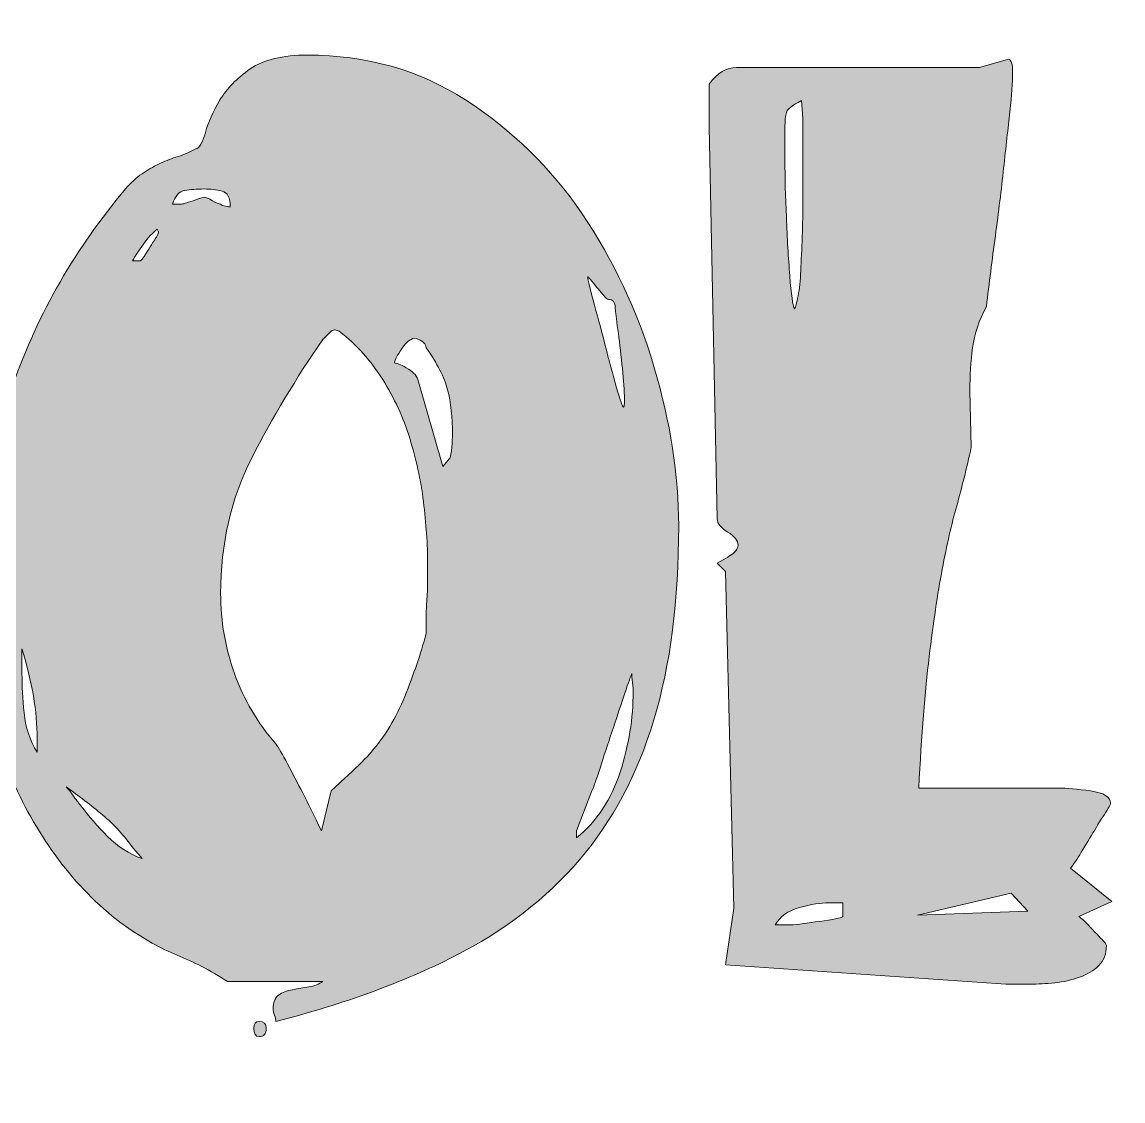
# Model space of a CAD drawing. Extents: x 433 to 591, y -185 to -10.
# Drawn here: x 491.17 to 523.99, y -76.07 to -43.93 of the extents above; entities that cross this region are included whole.
import ezdxf

# ---------------------------------------------------------------- set-up
doc = ezdxf.new("R2010")
doc.units = 0
doc.header["$MEASUREMENT"] = 0
doc.layers.add('Layer 1', color=7, linetype='Continuous', lineweight=0)

# ---------------------------------------------------------------- blocks, each defined once
blk = doc.blocks.new('Block_3')
at = {"layer": 'Layer 1', "true_color": 0x000000, "transparency": 33554687}
h = blk.add_hatch(color=18, dxfattribs=at)
h.dxf.hatch_style = 2
edge = h.paths.add_edge_path()
edge.add_spline(control_points=[(508.503, -52.07), (508.434, -51.987), (508.366, -51.905), (508.298, -51.823), (508.229, -51.741), (508.167, -51.665), (508.112, -51.597), (508.057, -51.529), (508.03, -51.508), (508.03, -51.535), (508.03, -51.59), (508.085, -51.816), (508.195, -52.213), (508.304, -52.611), (508.421, -53.05), (508.544, -53.529), (508.668, -54.01), (508.784, -54.441), (508.894, -54.825), (509.003, -55.209), (509.072, -55.401), (509.099, -55.401), (509.126, -55.401), (509.133, -55.257), (509.12, -54.969), (509.106, -54.681), (509.079, -54.352), (509.038, -53.982), (508.997, -53.612), (508.956, -53.276), (508.914, -52.974), (508.873, -52.673), (508.853, -52.495), (508.853, -52.44), (508.853, -52.275), (508.784, -52.193), (508.647, -52.193), (508.619, -52.193), (508.571, -52.152), (508.503, -52.07)], knot_values=[0, 0, 0, 0, 1, 1, 1, 2, 2, 2, 3, 3, 3, 4, 4, 4, 5, 5, 5, 6, 6, 6, 7, 7, 7, 8, 8, 8, 9, 9, 9, 10, 10, 10, 11, 11, 11, 12, 12, 12, 13, 13, 13, 13], degree=3, periodic=0)
edge = h.paths.add_edge_path()
edge.add_spline(control_points=[(509.099, -64.037), (508.99, -64.366), (508.873, -64.716), (508.75, -65.086), (508.626, -65.456), (508.51, -65.813), (508.4, -66.155), (508.29, -66.498), (508.208, -66.724), (508.154, -66.834), (508.154, -66.834), (507.701, -68.026), (507.701, -68.026), (507.701, -68.026), (507.701, -68.109), (507.701, -68.109), (507.701, -68.109), (507.701, -68.232), (507.701, -68.232), (508.304, -67.738), (508.736, -67.088), (508.997, -66.279), (509.257, -65.47), (509.387, -64.668), (509.387, -63.873), (509.387, -63.818), (509.38, -63.729), (509.367, -63.605), (509.353, -63.482), (509.346, -63.393), (509.346, -63.338), (509.291, -63.476), (509.209, -63.708), (509.099, -64.037)], knot_values=[0, 0, 0, 0, 1, 1, 1, 2, 2, 2, 3, 3, 3, 4, 4, 4, 5, 5, 5, 6, 6, 6, 7, 7, 7, 8, 8, 8, 9, 9, 9, 10, 10, 10, 11, 11, 11, 11], degree=3, periodic=0)
edge = h.paths.add_edge_path()
edge.add_spline(control_points=[(502.622, -54.229), (502.8, -54.325), (502.916, -54.441), (502.972, -54.578), (502.972, -54.578), (503.712, -57.169), (503.712, -57.169), (503.712, -57.169), (503.918, -56.922), (503.918, -56.922), (503.945, -56.868), (503.965, -56.758), (503.979, -56.593), (503.993, -56.429), (504, -56.306), (504, -56.223), (504, -55.703), (503.952, -55.257), (503.856, -54.887), (503.76, -54.517), (503.547, -54.099), (503.218, -53.632), (503.218, -53.55), (503.157, -53.475), (503.033, -53.406), (502.91, -53.338), (502.821, -53.331), (502.766, -53.386), (502.656, -53.441), (502.546, -53.557), (502.437, -53.735), (502.327, -53.914), (502.273, -54.03), (502.273, -54.085), (502.327, -54.085), (502.443, -54.133), (502.622, -54.229)], knot_values=[0, 0, 0, 0, 1, 1, 1, 2, 2, 2, 3, 3, 3, 4, 4, 4, 5, 5, 5, 6, 6, 6, 7, 7, 7, 8, 8, 8, 9, 9, 9, 10, 10, 10, 11, 11, 11, 12, 12, 12, 12], degree=3, periodic=0)
edge = h.paths.add_edge_path()
edge.add_spline(control_points=[(498.448, -73.907), (498.448, -74.072), (498.379, -74.154), (498.242, -74.154), (498.132, -74.154), (498.078, -74.072), (498.078, -73.907), (498.078, -73.77), (498.132, -73.702), (498.242, -73.702), (498.379, -73.702), (498.448, -73.77), (498.448, -73.907)], knot_values=[0, 0, 0, 0, 1, 1, 1, 2, 2, 2, 3, 3, 3, 4, 4, 4, 4], degree=3, periodic=0)
edge = h.paths.add_edge_path()
edge.add_spline(control_points=[(497.502, -63.338), (497.776, -64.106), (498.187, -64.805), (498.736, -65.436), (498.818, -65.545), (498.934, -65.744), (499.085, -66.032), (499.236, -66.32), (499.387, -66.607), (499.538, -66.895), (499.688, -67.183), (499.873, -67.56), (500.093, -68.026), (500.093, -68.026), (500.381, -66.834), (500.381, -66.834), (500.408, -66.807), (500.579, -66.649), (500.895, -66.361), (501.21, -66.073), (501.436, -65.847), (501.573, -65.682), (501.985, -65.216), (502.32, -64.661), (502.581, -64.017), (502.841, -63.373), (503.054, -62.749), (503.218, -62.145), (503.218, -62.145), (503.218, -61.693), (503.218, -61.693), (503.218, -61.501), (503.225, -61.309), (503.239, -61.117), (503.252, -60.926), (503.26, -60.734), (503.26, -60.541), (503.26, -60.541), (503.26, -60.089), (503.26, -60.089), (503.26, -59.486), (503.218, -58.862), (503.136, -58.218), (503.054, -57.574), (502.916, -56.943), (502.725, -56.326), (502.533, -55.709), (502.265, -55.127), (501.923, -54.578), (501.58, -54.03), (501.148, -53.55), (500.627, -53.139), (500.627, -53.139), (500.504, -53.098), (500.504, -53.098), (500.476, -53.098), (500.435, -53.112), (500.381, -53.139), (500.381, -53.139), (500.134, -53.386), (500.134, -53.386), (499.339, -54.537), (498.633, -55.716), (498.016, -56.922), (497.399, -58.129), (497.091, -59.472), (497.091, -60.953), (497.091, -61.775), (497.228, -62.571), (497.502, -63.338)], knot_values=[0, 0, 0, 0, 1, 1, 1, 2, 2, 2, 3, 3, 3, 4, 4, 4, 5, 5, 5, 6, 6, 6, 7, 7, 7, 8, 8, 8, 9, 9, 9, 10, 10, 10, 11, 11, 11, 12, 12, 12, 13, 13, 13, 14, 14, 14, 15, 15, 15, 16, 16, 16, 17, 17, 17, 18, 18, 18, 19, 19, 19, 20, 20, 20, 21, 21, 21, 22, 22, 22, 23, 23, 23, 23], degree=3, periodic=0)
edge = h.paths.add_edge_path()
edge.add_spline(control_points=[(496.021, -48.944), (495.857, -48.972), (495.734, -49.109), (495.651, -49.355), (495.651, -49.355), (495.816, -49.355), (495.816, -49.355), (495.816, -49.355), (495.898, -49.355), (495.898, -49.355), (495.953, -49.355), (496.076, -49.321), (496.268, -49.252), (496.46, -49.184), (496.57, -49.15), (496.597, -49.15), (496.652, -49.15), (496.734, -49.184), (496.844, -49.252), (496.953, -49.321), (497.035, -49.355), (497.091, -49.355), (497.118, -49.383), (497.166, -49.403), (497.235, -49.417), (497.303, -49.431), (497.351, -49.438), (497.379, -49.438), (497.379, -49.164), (497.296, -49.006), (497.132, -48.964), (496.967, -48.923), (496.789, -48.903), (496.597, -48.903), (496.377, -48.903), (496.186, -48.917), (496.021, -48.944)], knot_values=[0, 0, 0, 0, 1, 1, 1, 2, 2, 2, 3, 3, 3, 4, 4, 4, 5, 5, 5, 6, 6, 6, 7, 7, 7, 8, 8, 8, 9, 9, 9, 10, 10, 10, 11, 11, 11, 12, 12, 12, 12], degree=3, periodic=0)
edge = h.paths.add_edge_path()
edge.add_spline(control_points=[(494.788, -50.548), (494.65, -50.74), (494.541, -50.905), (494.459, -51.041), (494.459, -51.041), (494.623, -51.041), (494.623, -51.041), (494.623, -51.041), (494.705, -51.041), (494.705, -51.041), (494.76, -50.987), (494.842, -50.87), (494.952, -50.692), (495.061, -50.514), (495.144, -50.383), (495.199, -50.301), (495.226, -50.247), (495.24, -50.205), (495.24, -50.178), (495.24, -50.178), (495.199, -50.095), (495.199, -50.095), (495.061, -50.205), (494.925, -50.356), (494.788, -50.548)], knot_values=[0, 0, 0, 0, 1, 1, 1, 2, 2, 2, 3, 3, 3, 4, 4, 4, 5, 5, 5, 6, 6, 6, 7, 7, 7, 8, 8, 8, 8], degree=3, periodic=0)
edge = h.paths.add_edge_path()
edge.add_spline(control_points=[(493.718, -68.191), (494.02, -68.493), (494.362, -68.712), (494.747, -68.849), (494.747, -68.849), (494.5, -68.561), (494.5, -68.561), (494.225, -68.177), (493.917, -67.841), (493.574, -67.553), (493.231, -67.266), (492.868, -66.985), (492.485, -66.71), (492.539, -66.766), (492.614, -66.861), (492.711, -66.998), (492.807, -67.136), (492.882, -67.231), (492.937, -67.286), (493.156, -67.588), (493.416, -67.889), (493.718, -68.191)], knot_values=[0, 0, 0, 0, 1, 1, 1, 2, 2, 2, 3, 3, 3, 4, 4, 4, 5, 5, 5, 6, 6, 6, 7, 7, 7, 7], degree=3, periodic=0)
edge = h.paths.add_edge_path()
edge.add_spline(control_points=[(491.23, -64.51), (491.271, -64.936), (491.401, -65.326), (491.621, -65.682), (491.621, -65.682), (491.621, -65.271), (491.621, -65.271), (491.621, -64.476), (491.47, -63.585), (491.169, -62.598), (491.169, -62.598), (491.169, -63.338), (491.169, -63.338), (491.169, -63.695), (491.189, -64.085), (491.23, -64.51)], knot_values=[0, 0, 0, 0, 1, 1, 1, 2, 2, 2, 3, 3, 3, 4, 4, 4, 5, 5, 5, 5], degree=3, periodic=0)
edge = h.paths.add_edge_path()
edge.add_spline(control_points=[(497.296, -72.509), (496.775, -72.18), (496.275, -71.92), (495.795, -71.728), (495.315, -71.536), (494.801, -71.248), (494.253, -70.864), (493.54, -70.343), (492.909, -69.727), (492.361, -69.013), (491.812, -68.301), (491.347, -67.526), (490.963, -66.69), (490.579, -65.854), (490.284, -64.983), (490.079, -64.078), (489.873, -63.173), (489.77, -62.283), (489.77, -61.405), (489.77, -59.075), (490.147, -56.847), (490.901, -54.722), (491.655, -52.598), (492.772, -50.658), (494.253, -48.903), (494.418, -48.711), (494.582, -48.56), (494.747, -48.45), (494.911, -48.341), (495.076, -48.245), (495.24, -48.163), (495.405, -48.08), (495.575, -48.012), (495.754, -47.957), (495.932, -47.902), (496.131, -47.82), (496.35, -47.71), (496.46, -47.683), (496.556, -47.519), (496.638, -47.217), (496.721, -46.915), (496.864, -46.593), (497.07, -46.25), (497.276, -45.908), (497.577, -45.599), (497.975, -45.325), (498.372, -45.051), (498.941, -44.914), (499.682, -44.914), (501.436, -44.914), (503.006, -45.36), (504.391, -46.25), (505.775, -47.142), (506.933, -48.272), (507.866, -49.643), (508.797, -51.015), (509.511, -52.529), (510.004, -54.188), (510.498, -55.847), (510.744, -57.43), (510.744, -58.938), (510.744, -61.158), (510.498, -63.085), (510.004, -64.716), (509.511, -66.347), (508.77, -67.738), (507.783, -68.89), (506.796, -70.042), (505.548, -71.002), (504.041, -71.769), (502.533, -72.536), (500.764, -73.181), (498.736, -73.702), (498.736, -73.646), (498.722, -73.585), (498.695, -73.517), (498.667, -73.448), (498.653, -73.386), (498.653, -73.332), (498.653, -73.139), (498.708, -73.003), (498.818, -72.92), (498.927, -72.838), (499.065, -72.783), (499.229, -72.756), (499.394, -72.728), (499.558, -72.701), (499.723, -72.674), (499.887, -72.646), (500.024, -72.591), (500.134, -72.509), (500.134, -72.509), (497.296, -72.509), (497.296, -72.509)], knot_values=[0, 0, 0, 0, 1, 1, 1, 2, 2, 2, 3, 3, 3, 4, 4, 4, 5, 5, 5, 6, 6, 6, 7, 7, 7, 8, 8, 8, 9, 9, 9, 10, 10, 10, 11, 11, 11, 12, 12, 12, 13, 13, 13, 14, 14, 14, 15, 15, 15, 16, 16, 16, 17, 17, 17, 18, 18, 18, 19, 19, 19, 20, 20, 20, 21, 21, 21, 22, 22, 22, 23, 23, 23, 24, 24, 24, 25, 25, 25, 26, 26, 26, 27, 27, 27, 28, 28, 28, 29, 29, 29, 30, 30, 30, 31, 31, 31, 31], degree=3, periodic=0)
h = blk.add_hatch(color=18, dxfattribs=at)
h.dxf.hatch_style = 2
edge = h.paths.add_edge_path()
edge.add_spline(control_points=[(517.859, -70.535), (517.859, -70.535), (521.149, -70.412), (521.149, -70.412), (521.149, -70.412), (520.655, -69.877), (520.655, -69.877), (520.655, -69.877), (517.859, -70.535), (517.859, -70.535)], knot_values=[0, 0, 0, 0, 1, 1, 1, 2, 2, 2, 3, 3, 3, 3], degree=3, periodic=0)
edge = h.paths.add_edge_path()
edge.add_spline(control_points=[(513.911, -48.039), (513.911, -48.56), (513.924, -49.129), (513.952, -49.746), (513.979, -50.363), (514.013, -50.946), (514.055, -51.494), (514.096, -52.043), (514.143, -52.372), (514.199, -52.481), (514.226, -52.426), (514.26, -52.296), (514.301, -52.09), (514.343, -51.884), (514.369, -51.631), (514.384, -51.329), (514.397, -51.028), (514.411, -50.692), (514.425, -50.322), (514.438, -49.952), (514.445, -49.588), (514.445, -49.232), (514.445, -49.232), (514.445, -47.916), (514.445, -47.916), (514.445, -47.916), (514.445, -46.805), (514.445, -46.805), (514.445, -46.805), (514.404, -46.271), (514.404, -46.271), (514.13, -46.408), (513.979, -46.525), (513.952, -46.62), (513.924, -46.717), (513.911, -46.874), (513.911, -47.093), (513.911, -47.176), (513.911, -47.491), (513.911, -48.039)], knot_values=[0, 0, 0, 0, 1, 1, 1, 2, 2, 2, 3, 3, 3, 4, 4, 4, 5, 5, 5, 6, 6, 6, 7, 7, 7, 8, 8, 8, 9, 9, 9, 10, 10, 10, 11, 11, 11, 12, 12, 12, 13, 13, 13, 13], degree=3, periodic=0)
edge = h.paths.add_edge_path()
edge.add_spline(control_points=[(515.227, -70.165), (514.98, -70.165), (514.685, -70.213), (514.343, -70.309), (513.999, -70.405), (513.76, -70.576), (513.623, -70.823), (513.623, -70.823), (514.157, -70.823), (514.157, -70.823), (514.404, -70.796), (514.713, -70.755), (515.083, -70.7), (515.453, -70.645), (515.638, -70.604), (515.638, -70.576), (515.638, -70.576), (515.638, -70.165), (515.638, -70.165), (515.638, -70.165), (515.227, -70.165), (515.227, -70.165)], knot_values=[0, 0, 0, 0, 1, 1, 1, 2, 2, 2, 3, 3, 3, 4, 4, 4, 5, 5, 5, 6, 6, 6, 7, 7, 7, 7], degree=3, periodic=0)
edge = h.paths.add_edge_path()
edge.add_spline(control_points=[(512.142, -60.295), (512.142, -60.295), (511.895, -60.048), (511.895, -60.048), (512.142, -59.911), (512.307, -59.808), (512.389, -59.74), (512.471, -59.671), (512.512, -59.596), (512.512, -59.513), (512.512, -59.376), (512.41, -59.246), (512.204, -59.123), (511.998, -58.999), (511.895, -58.869), (511.895, -58.732), (511.895, -58.732), (511.649, -47.052), (511.649, -47.052), (511.649, -47.052), (511.649, -45.777), (511.649, -45.777), (511.895, -45.448), (512.169, -45.284), (512.471, -45.284), (512.471, -45.284), (513.417, -45.284), (513.417, -45.284), (513.417, -45.284), (519.709, -45.284), (519.709, -45.284), (519.709, -45.284), (520.573, -45.037), (520.573, -45.037), (520.655, -45.037), (520.696, -45.175), (520.696, -45.448), (520.696, -45.723), (520.669, -46.106), (520.614, -46.6), (520.559, -47.093), (520.497, -47.656), (520.429, -48.286), (520.36, -48.917), (520.278, -49.588), (520.182, -50.301), (520.086, -51.015), (519.997, -51.714), (519.915, -52.399), (519.695, -52.81), (519.558, -53.221), (519.504, -53.632), (519.448, -54.044), (519.422, -54.469), (519.422, -54.907), (519.422, -54.907), (519.463, -56.593), (519.463, -56.593), (519.325, -57.224), (519.181, -57.807), (519.031, -58.341), (518.88, -58.876), (518.736, -59.507), (518.599, -60.233), (518.461, -60.96), (518.332, -61.83), (518.208, -62.844), (518.085, -63.859), (517.982, -65.162), (517.9, -66.752), (517.9, -66.752), (522.054, -66.752), (522.054, -66.752), (522.3, -66.752), (522.622, -66.779), (523.02, -66.834), (523.417, -66.889), (523.616, -67.012), (523.616, -67.204), (523.616, -67.231), (523.555, -67.341), (523.431, -67.533), (523.308, -67.725), (523.178, -67.938), (523.041, -68.17), (522.903, -68.404), (522.773, -68.616), (522.65, -68.808), (522.527, -69), (522.451, -69.11), (522.424, -69.137), (522.424, -69.137), (523.657, -70.124), (523.657, -70.124), (523.657, -70.124), (522.67, -70.576), (522.67, -70.576), (522.753, -70.631), (522.89, -70.761), (523.082, -70.967), (523.273, -71.172), (523.397, -71.303), (523.452, -71.358), (523.452, -71.358), (523.493, -71.44), (523.493, -71.44), (523.493, -71.686), (523.417, -71.886), (523.267, -72.036), (523.116, -72.187), (522.924, -72.303), (522.691, -72.386), (522.458, -72.468), (522.211, -72.523), (521.951, -72.55), (521.69, -72.577), (521.45, -72.591), (521.231, -72.591), (521.231, -72.591), (520.491, -72.591), (520.491, -72.591), (520.491, -72.591), (512.142, -72.016), (512.142, -72.016), (512.142, -72.016), (512.389, -70.329), (512.389, -70.329), (512.389, -70.329), (512.142, -60.295), (512.142, -60.295)], knot_values=[0, 0, 0, 0, 1, 1, 1, 2, 2, 2, 3, 3, 3, 4, 4, 4, 5, 5, 5, 6, 6, 6, 7, 7, 7, 8, 8, 8, 9, 9, 9, 10, 10, 10, 11, 11, 11, 12, 12, 12, 13, 13, 13, 14, 14, 14, 15, 15, 15, 16, 16, 16, 17, 17, 17, 18, 18, 18, 19, 19, 19, 20, 20, 20, 21, 21, 21, 22, 22, 22, 23, 23, 23, 24, 24, 24, 25, 25, 25, 26, 26, 26, 27, 27, 27, 28, 28, 28, 29, 29, 29, 30, 30, 30, 31, 31, 31, 32, 32, 32, 33, 33, 33, 34, 34, 34, 35, 35, 35, 36, 36, 36, 37, 37, 37, 38, 38, 38, 39, 39, 39, 40, 40, 40, 41, 41, 41, 42, 42, 42, 43, 43, 43, 43], degree=3, periodic=0)
at = {"layer": 'Layer 1'}
for points, knots in [([(497.296, -72.509), (496.775, -72.18), (496.275, -71.92), (495.795, -71.728), (495.315, -71.536), (494.801, -71.248), (494.253, -70.864), (493.54, -70.343), (492.909, -69.727), (492.361, -69.013), (491.812, -68.301), (491.347, -67.526), (490.963, -66.69), (490.579, -65.854), (490.284, -64.983), (490.079, -64.078), (489.873, -63.173), (489.77, -62.283), (489.77, -61.405), (489.77, -59.075), (490.147, -56.847), (490.901, -54.722), (491.655, -52.598), (492.772, -50.658), (494.253, -48.903), (494.418, -48.711), (494.582, -48.56), (494.747, -48.45), (494.911, -48.341), (495.076, -48.245), (495.24, -48.163), (495.405, -48.08), (495.575, -48.012), (495.754, -47.957), (495.932, -47.902), (496.131, -47.82), (496.35, -47.71), (496.46, -47.683), (496.556, -47.519), (496.638, -47.217), (496.721, -46.915), (496.864, -46.593), (497.07, -46.25), (497.276, -45.908), (497.577, -45.599), (497.975, -45.325), (498.372, -45.051), (498.941, -44.914), (499.682, -44.914), (501.436, -44.914), (503.006, -45.36), (504.391, -46.25), (505.775, -47.142), (506.933, -48.272), (507.866, -49.643), (508.797, -51.015), (509.511, -52.529), (510.004, -54.188), (510.498, -55.847), (510.744, -57.43), (510.744, -58.938), (510.744, -61.158), (510.498, -63.085), (510.004, -64.716), (509.511, -66.347), (508.77, -67.738), (507.783, -68.89), (506.796, -70.042), (505.548, -71.002), (504.041, -71.769), (502.533, -72.536), (500.764, -73.181), (498.736, -73.702), (498.736, -73.646), (498.722, -73.585), (498.695, -73.517), (498.667, -73.448), (498.653, -73.386), (498.653, -73.332), (498.653, -73.139), (498.708, -73.003), (498.818, -72.92), (498.927, -72.838), (499.065, -72.783), (499.229, -72.756), (499.394, -72.728), (499.558, -72.701), (499.723, -72.674), (499.887, -72.646), (500.024, -72.591), (500.134, -72.509), (500.134, -72.509), (497.296, -72.509), (497.296, -72.509)], [0, 0, 0, 0, 1, 1, 1, 2, 2, 2, 3, 3, 3, 4, 4, 4, 5, 5, 5, 6, 6, 6, 7, 7, 7, 8, 8, 8, 9, 9, 9, 10, 10, 10, 11, 11, 11, 12, 12, 12, 13, 13, 13, 14, 14, 14, 15, 15, 15, 16, 16, 16, 17, 17, 17, 18, 18, 18, 19, 19, 19, 20, 20, 20, 21, 21, 21, 22, 22, 22, 23, 23, 23, 24, 24, 24, 25, 25, 25, 26, 26, 26, 27, 27, 27, 28, 28, 28, 29, 29, 29, 30, 30, 30, 31, 31, 31, 31]), ([(512.142, -60.295), (512.142, -60.295), (511.895, -60.048), (511.895, -60.048), (512.142, -59.911), (512.307, -59.808), (512.389, -59.74), (512.471, -59.671), (512.512, -59.596), (512.512, -59.513), (512.512, -59.376), (512.41, -59.246), (512.204, -59.123), (511.998, -58.999), (511.895, -58.869), (511.895, -58.732), (511.895, -58.732), (511.649, -47.052), (511.649, -47.052), (511.649, -47.052), (511.649, -45.777), (511.649, -45.777), (511.895, -45.448), (512.169, -45.284), (512.471, -45.284), (512.471, -45.284), (513.417, -45.284), (513.417, -45.284), (513.417, -45.284), (519.709, -45.284), (519.709, -45.284), (519.709, -45.284), (520.573, -45.037), (520.573, -45.037), (520.655, -45.037), (520.696, -45.175), (520.696, -45.448), (520.696, -45.723), (520.669, -46.106), (520.614, -46.6), (520.559, -47.093), (520.497, -47.656), (520.429, -48.286), (520.36, -48.917), (520.278, -49.588), (520.182, -50.301), (520.086, -51.015), (519.997, -51.714), (519.915, -52.399), (519.695, -52.81), (519.558, -53.221), (519.504, -53.632), (519.448, -54.044), (519.422, -54.469), (519.422, -54.907), (519.422, -54.907), (519.463, -56.593), (519.463, -56.593), (519.325, -57.224), (519.181, -57.807), (519.031, -58.341), (518.88, -58.876), (518.736, -59.507), (518.599, -60.233), (518.461, -60.96), (518.332, -61.83), (518.208, -62.844), (518.085, -63.859), (517.982, -65.162), (517.9, -66.752), (517.9, -66.752), (522.054, -66.752), (522.054, -66.752), (522.3, -66.752), (522.622, -66.779), (523.02, -66.834), (523.417, -66.889), (523.616, -67.012), (523.616, -67.204), (523.616, -67.231), (523.555, -67.341), (523.431, -67.533), (523.308, -67.725), (523.178, -67.938), (523.041, -68.17), (522.903, -68.404), (522.773, -68.616), (522.65, -68.808), (522.527, -69), (522.451, -69.11), (522.424, -69.137), (522.424, -69.137), (523.657, -70.124), (523.657, -70.124), (523.657, -70.124), (522.67, -70.576), (522.67, -70.576), (522.753, -70.631), (522.89, -70.761), (523.082, -70.967), (523.273, -71.172), (523.397, -71.303), (523.452, -71.358), (523.452, -71.358), (523.493, -71.44), (523.493, -71.44), (523.493, -71.686), (523.417, -71.886), (523.267, -72.036), (523.116, -72.187), (522.924, -72.303), (522.691, -72.386), (522.458, -72.468), (522.211, -72.523), (521.951, -72.55), (521.69, -72.577), (521.45, -72.591), (521.231, -72.591), (521.231, -72.591), (520.491, -72.591), (520.491, -72.591), (520.491, -72.591), (512.142, -72.016), (512.142, -72.016), (512.142, -72.016), (512.389, -70.329), (512.389, -70.329), (512.389, -70.329), (512.142, -60.295), (512.142, -60.295)], [0, 0, 0, 0, 1, 1, 1, 2, 2, 2, 3, 3, 3, 4, 4, 4, 5, 5, 5, 6, 6, 6, 7, 7, 7, 8, 8, 8, 9, 9, 9, 10, 10, 10, 11, 11, 11, 12, 12, 12, 13, 13, 13, 14, 14, 14, 15, 15, 15, 16, 16, 16, 17, 17, 17, 18, 18, 18, 19, 19, 19, 20, 20, 20, 21, 21, 21, 22, 22, 22, 23, 23, 23, 24, 24, 24, 25, 25, 25, 26, 26, 26, 27, 27, 27, 28, 28, 28, 29, 29, 29, 30, 30, 30, 31, 31, 31, 32, 32, 32, 33, 33, 33, 34, 34, 34, 35, 35, 35, 36, 36, 36, 37, 37, 37, 38, 38, 38, 39, 39, 39, 40, 40, 40, 41, 41, 41, 42, 42, 42, 43, 43, 43, 43]), ([(513.911, -48.039), (513.911, -48.56), (513.924, -49.129), (513.952, -49.746), (513.979, -50.363), (514.013, -50.946), (514.055, -51.494), (514.096, -52.043), (514.143, -52.372), (514.199, -52.481), (514.226, -52.426), (514.26, -52.296), (514.301, -52.09), (514.343, -51.884), (514.369, -51.631), (514.384, -51.329), (514.397, -51.028), (514.411, -50.692), (514.425, -50.322), (514.438, -49.952), (514.445, -49.588), (514.445, -49.232), (514.445, -49.232), (514.445, -47.916), (514.445, -47.916), (514.445, -47.916), (514.445, -46.805), (514.445, -46.805), (514.445, -46.805), (514.404, -46.271), (514.404, -46.271), (514.13, -46.408), (513.979, -46.525), (513.952, -46.62), (513.924, -46.717), (513.911, -46.874), (513.911, -47.093), (513.911, -47.176), (513.911, -47.491), (513.911, -48.039)], [0, 0, 0, 0, 1, 1, 1, 2, 2, 2, 3, 3, 3, 4, 4, 4, 5, 5, 5, 6, 6, 6, 7, 7, 7, 8, 8, 8, 9, 9, 9, 10, 10, 10, 11, 11, 11, 12, 12, 12, 13, 13, 13, 13]), ([(496.021, -48.944), (495.857, -48.972), (495.734, -49.109), (495.651, -49.355), (495.651, -49.355), (495.816, -49.355), (495.816, -49.355), (495.816, -49.355), (495.898, -49.355), (495.898, -49.355), (495.953, -49.355), (496.076, -49.321), (496.268, -49.252), (496.46, -49.184), (496.57, -49.15), (496.597, -49.15), (496.652, -49.15), (496.734, -49.184), (496.844, -49.252), (496.953, -49.321), (497.035, -49.355), (497.091, -49.355), (497.118, -49.383), (497.166, -49.403), (497.235, -49.417), (497.303, -49.431), (497.351, -49.438), (497.379, -49.438), (497.379, -49.164), (497.296, -49.006), (497.132, -48.964), (496.967, -48.923), (496.789, -48.903), (496.597, -48.903), (496.377, -48.903), (496.186, -48.917), (496.021, -48.944)], [0, 0, 0, 0, 1, 1, 1, 2, 2, 2, 3, 3, 3, 4, 4, 4, 5, 5, 5, 6, 6, 6, 7, 7, 7, 8, 8, 8, 9, 9, 9, 10, 10, 10, 11, 11, 11, 12, 12, 12, 12]), ([(494.788, -50.548), (494.65, -50.74), (494.541, -50.905), (494.459, -51.041), (494.459, -51.041), (494.623, -51.041), (494.623, -51.041), (494.623, -51.041), (494.705, -51.041), (494.705, -51.041), (494.76, -50.987), (494.842, -50.87), (494.952, -50.692), (495.061, -50.514), (495.144, -50.383), (495.199, -50.301), (495.226, -50.247), (495.24, -50.205), (495.24, -50.178), (495.24, -50.178), (495.199, -50.095), (495.199, -50.095), (495.061, -50.205), (494.925, -50.356), (494.788, -50.548)], [0, 0, 0, 0, 1, 1, 1, 2, 2, 2, 3, 3, 3, 4, 4, 4, 5, 5, 5, 6, 6, 6, 7, 7, 7, 8, 8, 8, 8]), ([(508.503, -52.07), (508.434, -51.987), (508.366, -51.905), (508.298, -51.823), (508.229, -51.741), (508.167, -51.665), (508.112, -51.597), (508.057, -51.529), (508.03, -51.508), (508.03, -51.535), (508.03, -51.59), (508.085, -51.816), (508.195, -52.213), (508.304, -52.611), (508.421, -53.05), (508.544, -53.529), (508.668, -54.01), (508.784, -54.441), (508.894, -54.825), (509.003, -55.209), (509.072, -55.401), (509.099, -55.401), (509.126, -55.401), (509.133, -55.257), (509.12, -54.969), (509.106, -54.681), (509.079, -54.352), (509.038, -53.982), (508.997, -53.612), (508.956, -53.276), (508.914, -52.974), (508.873, -52.673), (508.853, -52.495), (508.853, -52.44), (508.853, -52.275), (508.784, -52.193), (508.647, -52.193), (508.619, -52.193), (508.571, -52.152), (508.503, -52.07)], [0, 0, 0, 0, 1, 1, 1, 2, 2, 2, 3, 3, 3, 4, 4, 4, 5, 5, 5, 6, 6, 6, 7, 7, 7, 8, 8, 8, 9, 9, 9, 10, 10, 10, 11, 11, 11, 12, 12, 12, 13, 13, 13, 13]), ([(497.502, -63.338), (497.776, -64.106), (498.187, -64.805), (498.736, -65.436), (498.818, -65.545), (498.934, -65.744), (499.085, -66.032), (499.236, -66.32), (499.387, -66.607), (499.538, -66.895), (499.688, -67.183), (499.873, -67.56), (500.093, -68.026), (500.093, -68.026), (500.381, -66.834), (500.381, -66.834), (500.408, -66.807), (500.579, -66.649), (500.895, -66.361), (501.21, -66.073), (501.436, -65.847), (501.573, -65.682), (501.985, -65.216), (502.32, -64.661), (502.581, -64.017), (502.841, -63.373), (503.054, -62.749), (503.218, -62.145), (503.218, -62.145), (503.218, -61.693), (503.218, -61.693), (503.218, -61.501), (503.225, -61.309), (503.239, -61.117), (503.252, -60.926), (503.26, -60.734), (503.26, -60.541), (503.26, -60.541), (503.26, -60.089), (503.26, -60.089), (503.26, -59.486), (503.218, -58.862), (503.136, -58.218), (503.054, -57.574), (502.916, -56.943), (502.725, -56.326), (502.533, -55.709), (502.265, -55.127), (501.923, -54.578), (501.58, -54.03), (501.148, -53.55), (500.627, -53.139), (500.627, -53.139), (500.504, -53.098), (500.504, -53.098), (500.476, -53.098), (500.435, -53.112), (500.381, -53.139), (500.381, -53.139), (500.134, -53.386), (500.134, -53.386), (499.339, -54.537), (498.633, -55.716), (498.016, -56.922), (497.399, -58.129), (497.091, -59.472), (497.091, -60.953), (497.091, -61.775), (497.228, -62.571), (497.502, -63.338)], [0, 0, 0, 0, 1, 1, 1, 2, 2, 2, 3, 3, 3, 4, 4, 4, 5, 5, 5, 6, 6, 6, 7, 7, 7, 8, 8, 8, 9, 9, 9, 10, 10, 10, 11, 11, 11, 12, 12, 12, 13, 13, 13, 14, 14, 14, 15, 15, 15, 16, 16, 16, 17, 17, 17, 18, 18, 18, 19, 19, 19, 20, 20, 20, 21, 21, 21, 22, 22, 22, 23, 23, 23, 23]), ([(502.622, -54.229), (502.8, -54.325), (502.916, -54.441), (502.972, -54.578), (502.972, -54.578), (503.712, -57.169), (503.712, -57.169), (503.712, -57.169), (503.918, -56.922), (503.918, -56.922), (503.945, -56.868), (503.965, -56.758), (503.979, -56.593), (503.993, -56.429), (504, -56.306), (504, -56.223), (504, -55.703), (503.952, -55.257), (503.856, -54.887), (503.76, -54.517), (503.547, -54.099), (503.218, -53.632), (503.218, -53.55), (503.157, -53.475), (503.033, -53.406), (502.91, -53.338), (502.821, -53.331), (502.766, -53.386), (502.656, -53.441), (502.546, -53.557), (502.437, -53.735), (502.327, -53.914), (502.273, -54.03), (502.273, -54.085), (502.327, -54.085), (502.443, -54.133), (502.622, -54.229)], [0, 0, 0, 0, 1, 1, 1, 2, 2, 2, 3, 3, 3, 4, 4, 4, 5, 5, 5, 6, 6, 6, 7, 7, 7, 8, 8, 8, 9, 9, 9, 10, 10, 10, 11, 11, 11, 12, 12, 12, 12]), ([(491.23, -64.51), (491.271, -64.936), (491.401, -65.326), (491.621, -65.682), (491.621, -65.682), (491.621, -65.271), (491.621, -65.271), (491.621, -64.476), (491.47, -63.585), (491.169, -62.598), (491.169, -62.598), (491.169, -63.338), (491.169, -63.338), (491.169, -63.695), (491.189, -64.085), (491.23, -64.51)], [0, 0, 0, 0, 1, 1, 1, 2, 2, 2, 3, 3, 3, 4, 4, 4, 5, 5, 5, 5]), ([(509.099, -64.037), (508.99, -64.366), (508.873, -64.716), (508.75, -65.086), (508.626, -65.456), (508.51, -65.813), (508.4, -66.155), (508.29, -66.498), (508.208, -66.724), (508.154, -66.834), (508.154, -66.834), (507.701, -68.026), (507.701, -68.026), (507.701, -68.026), (507.701, -68.109), (507.701, -68.109), (507.701, -68.109), (507.701, -68.232), (507.701, -68.232), (508.304, -67.738), (508.736, -67.088), (508.997, -66.279), (509.257, -65.47), (509.387, -64.668), (509.387, -63.873), (509.387, -63.818), (509.38, -63.729), (509.367, -63.605), (509.353, -63.482), (509.346, -63.393), (509.346, -63.338), (509.291, -63.476), (509.209, -63.708), (509.099, -64.037)], [0, 0, 0, 0, 1, 1, 1, 2, 2, 2, 3, 3, 3, 4, 4, 4, 5, 5, 5, 6, 6, 6, 7, 7, 7, 8, 8, 8, 9, 9, 9, 10, 10, 10, 11, 11, 11, 11]), ([(493.718, -68.191), (494.02, -68.493), (494.362, -68.712), (494.747, -68.849), (494.747, -68.849), (494.5, -68.561), (494.5, -68.561), (494.225, -68.177), (493.917, -67.841), (493.574, -67.553), (493.231, -67.266), (492.868, -66.985), (492.485, -66.71), (492.539, -66.766), (492.614, -66.861), (492.711, -66.998), (492.807, -67.136), (492.882, -67.231), (492.937, -67.286), (493.156, -67.588), (493.416, -67.889), (493.718, -68.191)], [0, 0, 0, 0, 1, 1, 1, 2, 2, 2, 3, 3, 3, 4, 4, 4, 5, 5, 5, 6, 6, 6, 7, 7, 7, 7]), ([(517.859, -70.535), (517.859, -70.535), (521.149, -70.412), (521.149, -70.412), (521.149, -70.412), (520.655, -69.877), (520.655, -69.877), (520.655, -69.877), (517.859, -70.535), (517.859, -70.535)], [0, 0, 0, 0, 1, 1, 1, 2, 2, 2, 3, 3, 3, 3]), ([(515.227, -70.165), (514.98, -70.165), (514.685, -70.213), (514.343, -70.309), (513.999, -70.405), (513.76, -70.576), (513.623, -70.823), (513.623, -70.823), (514.157, -70.823), (514.157, -70.823), (514.404, -70.796), (514.713, -70.755), (515.083, -70.7), (515.453, -70.645), (515.638, -70.604), (515.638, -70.576), (515.638, -70.576), (515.638, -70.165), (515.638, -70.165), (515.638, -70.165), (515.227, -70.165), (515.227, -70.165)], [0, 0, 0, 0, 1, 1, 1, 2, 2, 2, 3, 3, 3, 4, 4, 4, 5, 5, 5, 6, 6, 6, 7, 7, 7, 7]), ([(498.448, -73.907), (498.448, -74.072), (498.379, -74.154), (498.242, -74.154), (498.132, -74.154), (498.078, -74.072), (498.078, -73.907), (498.078, -73.77), (498.132, -73.702), (498.242, -73.702), (498.379, -73.702), (498.448, -73.77), (498.448, -73.907)], [0, 0, 0, 0, 1, 1, 1, 2, 2, 2, 3, 3, 3, 4, 4, 4, 4])]:
    blk.add_open_spline(points, degree=3, knots=knots, dxfattribs=at)
blk = doc.blocks.new('Block_0')
at = {"layer": 'Layer 1', "true_color": 0x000000, "transparency": 33554687}
h = blk.add_hatch(color=18, dxfattribs=at)
h.dxf.hatch_style = 2
edge = h.paths.add_edge_path()
edge.add_spline(control_points=[(588.054, -163.527), (588.054, -165.521), (587.246, -167.472), (585.839, -168.88), (585.839, -168.88), (574.216, -180.506), (574.216, -180.506), (572.805, -181.915), (570.854, -182.723), (568.865, -182.723), (568.865, -182.723), (455.2, -182.723), (455.2, -182.723), (453.212, -182.723), (451.261, -181.915), (449.851, -180.506), (449.851, -180.506), (438.226, -168.88), (438.226, -168.88), (436.817, -167.469), (436.009, -165.518), (436.009, -163.527), (436.009, -163.527), (436.009, -30.807), (436.009, -30.807), (436.009, -28.817), (436.817, -26.868), (438.226, -25.457), (438.226, -25.457), (449.851, -13.835), (449.851, -13.835), (451.26, -12.425), (453.209, -11.617), (455.2, -11.617), (455.2, -11.617), (568.865, -11.617), (568.865, -11.617), (570.859, -11.617), (572.81, -12.425), (574.216, -13.835), (574.216, -13.835), (585.839, -25.457), (585.839, -25.457), (587.246, -26.865), (588.054, -28.814), (588.054, -30.807), (588.054, -30.807), (588.054, -163.527), (588.054, -163.527)], knot_values=[0, 0, 0, 0, 1, 1, 1, 2, 2, 2, 3, 3, 3, 4, 4, 4, 5, 5, 5, 6, 6, 6, 7, 7, 7, 8, 8, 8, 9, 9, 9, 10, 10, 10, 11, 11, 11, 12, 12, 12, 13, 13, 13, 14, 14, 14, 15, 15, 15, 16, 16, 16, 16], degree=3, periodic=0)
edge = h.paths.add_edge_path()
edge.add_spline(control_points=[(575.542, -12.508), (573.788, -10.75), (571.355, -9.743), (568.865, -9.743), (568.865, -9.743), (455.2, -9.743), (455.2, -9.743), (452.715, -9.743), (450.283, -10.75), (448.524, -12.508), (448.524, -12.508), (436.9, -24.131), (436.9, -24.131), (435.142, -25.891), (434.134, -28.323), (434.134, -30.807), (434.134, -30.807), (434.134, -163.527), (434.134, -163.527), (434.134, -166.012), (435.142, -168.446), (436.9, -170.206), (436.9, -170.206), (448.524, -181.832), (448.524, -181.832), (450.286, -183.59), (452.72, -184.597), (455.2, -184.597), (455.2, -184.597), (568.865, -184.597), (568.865, -184.597), (571.347, -184.597), (573.78, -183.59), (575.542, -181.832), (575.542, -181.832), (587.165, -170.206), (587.165, -170.206), (588.921, -168.449), (589.929, -166.015), (589.929, -163.527), (589.929, -163.527), (589.929, -30.807), (589.929, -30.807), (589.929, -28.322), (588.921, -25.888), (587.165, -24.131), (587.165, -24.131), (575.542, -12.508), (575.542, -12.508)], knot_values=[0, 0, 0, 0, 1, 1, 1, 2, 2, 2, 3, 3, 3, 4, 4, 4, 5, 5, 5, 6, 6, 6, 7, 7, 7, 8, 8, 8, 9, 9, 9, 10, 10, 10, 11, 11, 11, 12, 12, 12, 13, 13, 13, 14, 14, 14, 15, 15, 15, 16, 16, 16, 16], degree=3, periodic=0)
at = {"layer": 'Layer 1'}
for points in [[(575.542, -12.508), (573.788, -10.75), (571.355, -9.743), (568.865, -9.743), (568.865, -9.743), (455.2, -9.743), (455.2, -9.743), (452.715, -9.743), (450.283, -10.75), (448.524, -12.508), (448.524, -12.508), (436.9, -24.131), (436.9, -24.131), (435.142, -25.891), (434.134, -28.323), (434.134, -30.807), (434.134, -30.807), (434.134, -163.527), (434.134, -163.527), (434.134, -166.012), (435.142, -168.446), (436.9, -170.206), (436.9, -170.206), (448.524, -181.832), (448.524, -181.832), (450.286, -183.59), (452.72, -184.597), (455.2, -184.597), (455.2, -184.597), (568.865, -184.597), (568.865, -184.597), (571.347, -184.597), (573.78, -183.59), (575.542, -181.832), (575.542, -181.832), (587.165, -170.206), (587.165, -170.206), (588.921, -168.449), (589.929, -166.015), (589.929, -163.527), (589.929, -163.527), (589.929, -30.807), (589.929, -30.807), (589.929, -28.322), (588.921, -25.888), (587.165, -24.131), (587.165, -24.131), (575.542, -12.508), (575.542, -12.508)], [(588.054, -163.527), (588.054, -165.521), (587.246, -167.472), (585.839, -168.88), (585.839, -168.88), (574.216, -180.506), (574.216, -180.506), (572.805, -181.915), (570.854, -182.723), (568.865, -182.723), (568.865, -182.723), (455.2, -182.723), (455.2, -182.723), (453.212, -182.723), (451.261, -181.915), (449.851, -180.506), (449.851, -180.506), (438.226, -168.88), (438.226, -168.88), (436.817, -167.469), (436.009, -165.518), (436.009, -163.527), (436.009, -163.527), (436.009, -30.807), (436.009, -30.807), (436.009, -28.817), (436.817, -26.868), (438.226, -25.457), (438.226, -25.457), (449.851, -13.835), (449.851, -13.835), (451.26, -12.425), (453.209, -11.617), (455.2, -11.617), (455.2, -11.617), (568.865, -11.617), (568.865, -11.617), (570.859, -11.617), (572.81, -12.425), (574.216, -13.835), (574.216, -13.835), (585.839, -25.457), (585.839, -25.457), (587.246, -26.865), (588.054, -28.814), (588.054, -30.807), (588.054, -30.807), (588.054, -163.527), (588.054, -163.527)]]:
    blk.add_open_spline(points, degree=3, knots=[0, 0, 0, 0, 1, 1, 1, 2, 2, 2, 3, 3, 3, 4, 4, 4, 5, 5, 5, 6, 6, 6, 7, 7, 7, 8, 8, 8, 9, 9, 9, 10, 10, 10, 11, 11, 11, 12, 12, 12, 13, 13, 13, 14, 14, 14, 15, 15, 15, 16, 16, 16, 16], dxfattribs=at)
blk.add_blockref('Block_3', (0, 0), dxfattribs=at)

msp = doc.modelspace()

# ---------------------------------------------------------------- block references
at = {"layer": 'Layer 1'}
msp.add_blockref('Block_0', (0, 0), dxfattribs=at)

doc.saveas('drawing.dxf')
